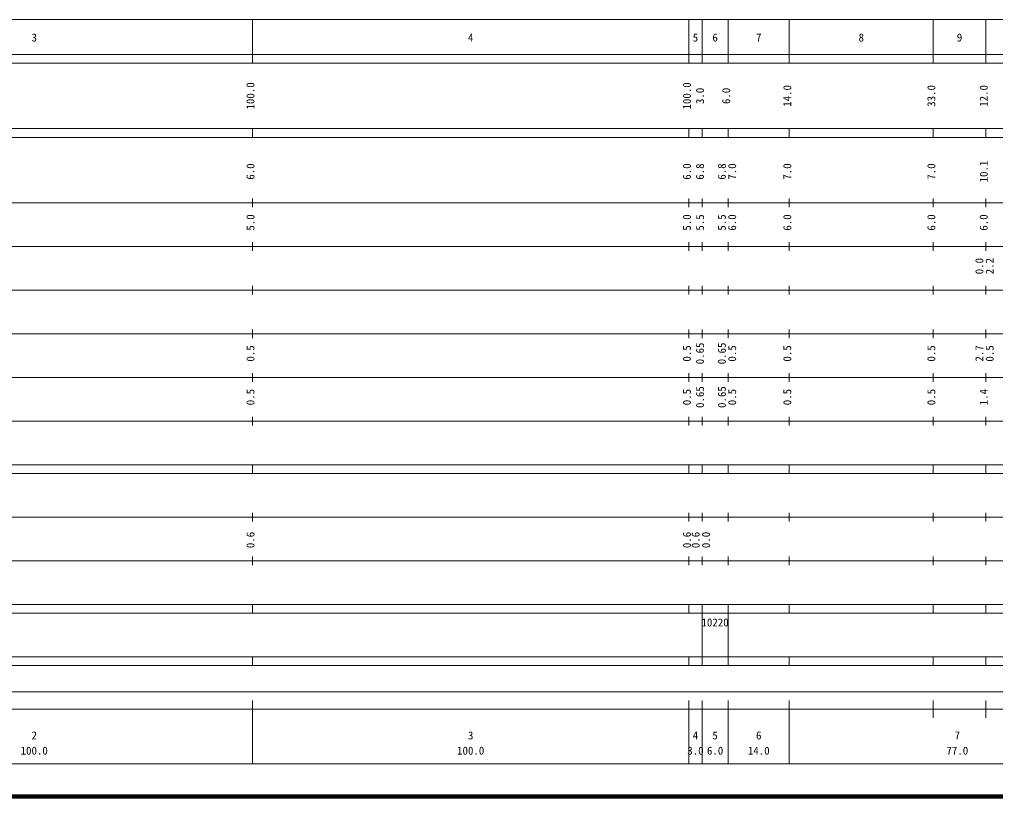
# Model space of a CAD drawing. Units: millimetres on the paper, enlarged 1000 times. Extents: x 40000 to 680000, y 20000 to 380000.
# Drawn here: x 214632 to 438240, y 20000 to 198000 of the extents above; entities that cross this region are included whole.
import ezdxf
from ezdxf.enums import TextEntityAlignment as Align

# ---------------------------------------------------------------- set-up
doc = ezdxf.new("R2010")
doc.units = ezdxf.units.MM
doc.header["$LTSCALE"] = 1000
doc.layers.add('M-TTL', color=2, linetype='Continuous', lineweight=140)
doc.layers.add('M-TTL-BAND', color=7, linetype='Continuous', lineweight=13)
doc.styles.add('ＭＳ ゴシック', font='')
doc.styles.get('ＭＳ ゴシック').set_extended_font_data('MS Gothic')

msp = doc.modelspace()

# ---------------------------------------------------------------- linework, layer by layer
at = {"layer": 'M-TTL'}
msp.add_line((40000, 20000), (680000, 20000), dxfattribs=at)
at = {"layer": 'M-TTL-BAND'}
for p, q in [((68000, 198000), (579000, 198000)), ((268000, 188000), (268000, 198000)), ((368000, 188000), (368000, 198000)), ((371000, 188000), (371000, 198000)), ((377000, 188000), (377000, 198000)), ((391000, 188000), (391000, 198000)), ((424000, 188000), (424000, 198000)), ((436000, 188000), (436000, 198000)), ((40000, 190000), (579000, 190000)), ((40000, 188000), (579000, 188000)), ((40000, 173000), (579000, 173000)), ((268000, 171000), (268000, 173000)), ((368000, 171000), (368000, 173000)), ((371000, 171000), (371000, 173000)), ((377000, 171000), (377000, 173000)), ((391000, 171000), (391000, 173000)), ((424000, 171000), (424000, 173000)), ((436000, 171000), (436000, 173000)), ((40000, 171000), (579000, 171000)), ((268000, 155000), (268000, 157000)), ((368000, 155000), (368000, 157000)), ((371000, 155000), (371000, 157000)), ((377000, 155000), (377000, 157000)), ((391000, 155000), (391000, 157000)), ((424000, 155000), (424000, 157000)), ((436000, 155000), (436000, 157000)), ((40000, 156000), (579000, 156000)), ((46000, 146000), (579000, 146000)), ((268000, 145000), (268000, 147000)), ((368000, 145000), (368000, 147000)), ((371000, 145000), (371000, 147000)), ((377000, 145000), (377000, 147000)), ((391000, 145000), (391000, 147000)), ((424000, 145000), (424000, 147000)), ((436000, 145000), (436000, 147000)), ((268000, 135000), (268000, 137000)), ((368000, 135000), (368000, 137000)), ((371000, 135000), (371000, 137000)), ((377000, 135000), (377000, 137000)), ((391000, 135000), (391000, 137000)), ((424000, 135000), (424000, 137000)), ((436000, 135000), (436000, 137000)), ((52000, 136000), (579000, 136000)), ((46000, 126000), (579000, 126000)), ((268000, 125000), (268000, 127000)), ((368000, 125000), (368000, 127000)), ((371000, 125000), (371000, 127000)), ((377000, 125000), (377000, 127000)), ((391000, 125000), (391000, 127000)), ((424000, 125000), (424000, 127000)), ((436000, 125000), (436000, 127000)), ((268000, 115000), (268000, 117000)), ((368000, 115000), (368000, 117000)), ((371000, 115000), (371000, 117000)), ((377000, 115000), (377000, 117000)), ((391000, 115000), (391000, 117000)), ((424000, 115000), (424000, 117000)), ((436000, 115000), (436000, 117000)), ((52000, 116000), (579000, 116000)), ((46000, 106000), (579000, 106000)), ((268000, 105000), (268000, 107000)), ((368000, 105000), (368000, 107000)), ((371000, 105000), (371000, 107000)), ((377000, 105000), (377000, 107000)), ((391000, 105000), (391000, 107000)), ((424000, 105000), (424000, 107000)), ((436000, 105000), (436000, 107000)), ((40000, 96000), (579000, 96000)), ((40000, 94000), (579000, 94000)), ((268000, 94000), (268000, 96000)), ((368000, 94000), (368000, 96000)), ((371000, 94000), (371000, 96000)), ((377000, 94000), (377000, 96000)), ((391000, 94000), (391000, 96000)), ((424000, 94000), (424000, 96000)), ((436000, 94000), (436000, 96000)), ((268000, 83000), (268000, 85000)), ((368000, 83000), (368000, 85000)), ((371000, 83000), (371000, 85000)), ((377000, 83000), (377000, 85000)), ((391000, 83000), (391000, 85000)), ((424000, 83000), (424000, 85000)), ((436000, 83000), (436000, 85000)), ((49000, 84000), (579000, 84000)), ((40000, 74000), (579000, 74000)), ((268000, 73000), (268000, 75000)), ((368000, 73000), (368000, 75000)), ((371000, 73000), (371000, 75000)), ((377000, 73000), (377000, 75000)), ((391000, 73000), (391000, 75000)), ((424000, 73000), (424000, 75000)), ((436000, 73000), (436000, 75000)), ((40000, 64000), (579000, 64000)), ((268000, 62000), (268000, 64000)), ((368000, 62000), (368000, 64000)), ((371000, 62000), (371000, 64000)), ((377000, 62000), (377000, 64000)), ((391000, 62000), (391000, 64000)), ((424000, 62000), (424000, 64000)), ((436000, 62000), (436000, 64000)), ((40000, 62000), (579000, 62000)), ((371000, 52000), (371000, 62000)), ((377000, 52000), (377000, 62000)), ((40000, 52000), (579000, 52000)), ((268000, 50000), (268000, 52000)), ((368000, 50000), (368000, 52000)), ((371000, 50000), (371000, 52000)), ((377000, 50000), (377000, 52000)), ((391000, 50000), (391000, 52000)), ((424000, 50000), (424000, 52000)), ((436000, 50000), (436000, 52000)), ((40000, 50000), (579000, 50000)), ((71000, 44000), (565000, 44000)), ((268000, 27500), (268000, 42000)), ((368000, 27500), (368000, 42000)), ((371000, 27500), (371000, 42000)), ((377000, 27500), (377000, 42000)), ((391000, 27500), (391000, 42000)), ((424000, 38000), (424000, 42000)), ((436000, 38000), (436000, 42000)), ((40000, 40000), (579000, 40000)), ((68000, 27500), (579000, 27500))]:
    msp.add_line(p, q, dxfattribs=at)

# ---------------------------------------------------------------- texts
at = {"layer": 'M-TTL-BAND', "style": 'ＭＳ ゴシック'}
for s, p in [('3', (218000, 192405)), ('4', (318000, 192405)), ('5', (369500, 192405)), ('6', (374000, 192405)), ('7', (384000, 192405)), ('8', (407500, 192405)), ('9', (430000, 192405)), ('2', (218000, 32523)), ('3', (318000, 32523)), ('4', (369500, 32523)), ('5', (374000, 32523)), ('6', (384000, 32523)), ('7', (429500, 32523)), ('100.0', (218000, 29033)), ('100.0', (318000, 29033)), ('3.0', (369500, 29033)), ('6.0', (374000, 29033)), ('14.0', (384000, 29033)), ('77.0', (429500, 29033))]:
    msp.add_text(s, height=1833, dxfattribs=at).set_placement(p, align=Align.BOTTOM_CENTER)
for s, p in [('100.0', (269000, 180500)), ('100.0', (369000, 180500)), ('3.0', (372000, 180500)), ('6.0', (378000, 180500)), ('14.0', (392000, 180500)), ('33.0', (425000, 180500)), ('12.0', (437000, 180500)), ('10.1', (437000, 163174)), ('6.0', (269000, 163174)), ('6.0', (369000, 163174)), ('6.8', (372000, 163174)), ('6.8', (377000, 163174)), ('7.0', (379370, 163174)), ('7.0', (392000, 163174)), ('7.0', (425000, 163174)), ('5.0', (269000, 151500)), ('5.0', (369000, 151500)), ('5.5', (372000, 151500)), ('5.5', (377000, 151500)), ('6.0', (379370, 151500)), ('6.0', (392000, 151500)), ('6.0', (425000, 151500)), ('6.0', (437000, 151500)), ('0.0', (436000, 141500)), ('2.2', (438370, 141500)), ('0.5', (269000, 121500)), ('0.5', (369000, 121500)), ('0.65', (372000, 121500)), ('0.65', (377000, 121500)), ('0.5', (379370, 121500)), ('0.5', (392000, 121500)), ('0.5', (425000, 121500)), ('2.7', (436000, 121500)), ('0.5', (438370, 121500)), ('0.5', (269000, 111500)), ('0.5', (369000, 111500)), ('0.65', (372000, 111500)), ('0.65', (377000, 111500)), ('0.5', (379370, 111500)), ('0.5', (392000, 111500)), ('0.5', (425000, 111500)), ('1.4', (437000, 111500)), ('0.6', (269000, 78764)), ('0.6', (369000, 78764)), ('0.6', (371000, 78764)), ('0.0', (373370, 78764))]:
    msp.add_text(s, height=1833, rotation=90, dxfattribs=at).set_placement(p, align=Align.BOTTOM_CENTER)
msp.add_text('10220', height=1833, dxfattribs=at).set_placement((370875, 58405), align=Align.BOTTOM_LEFT)

doc.saveas('drawing.dxf')
